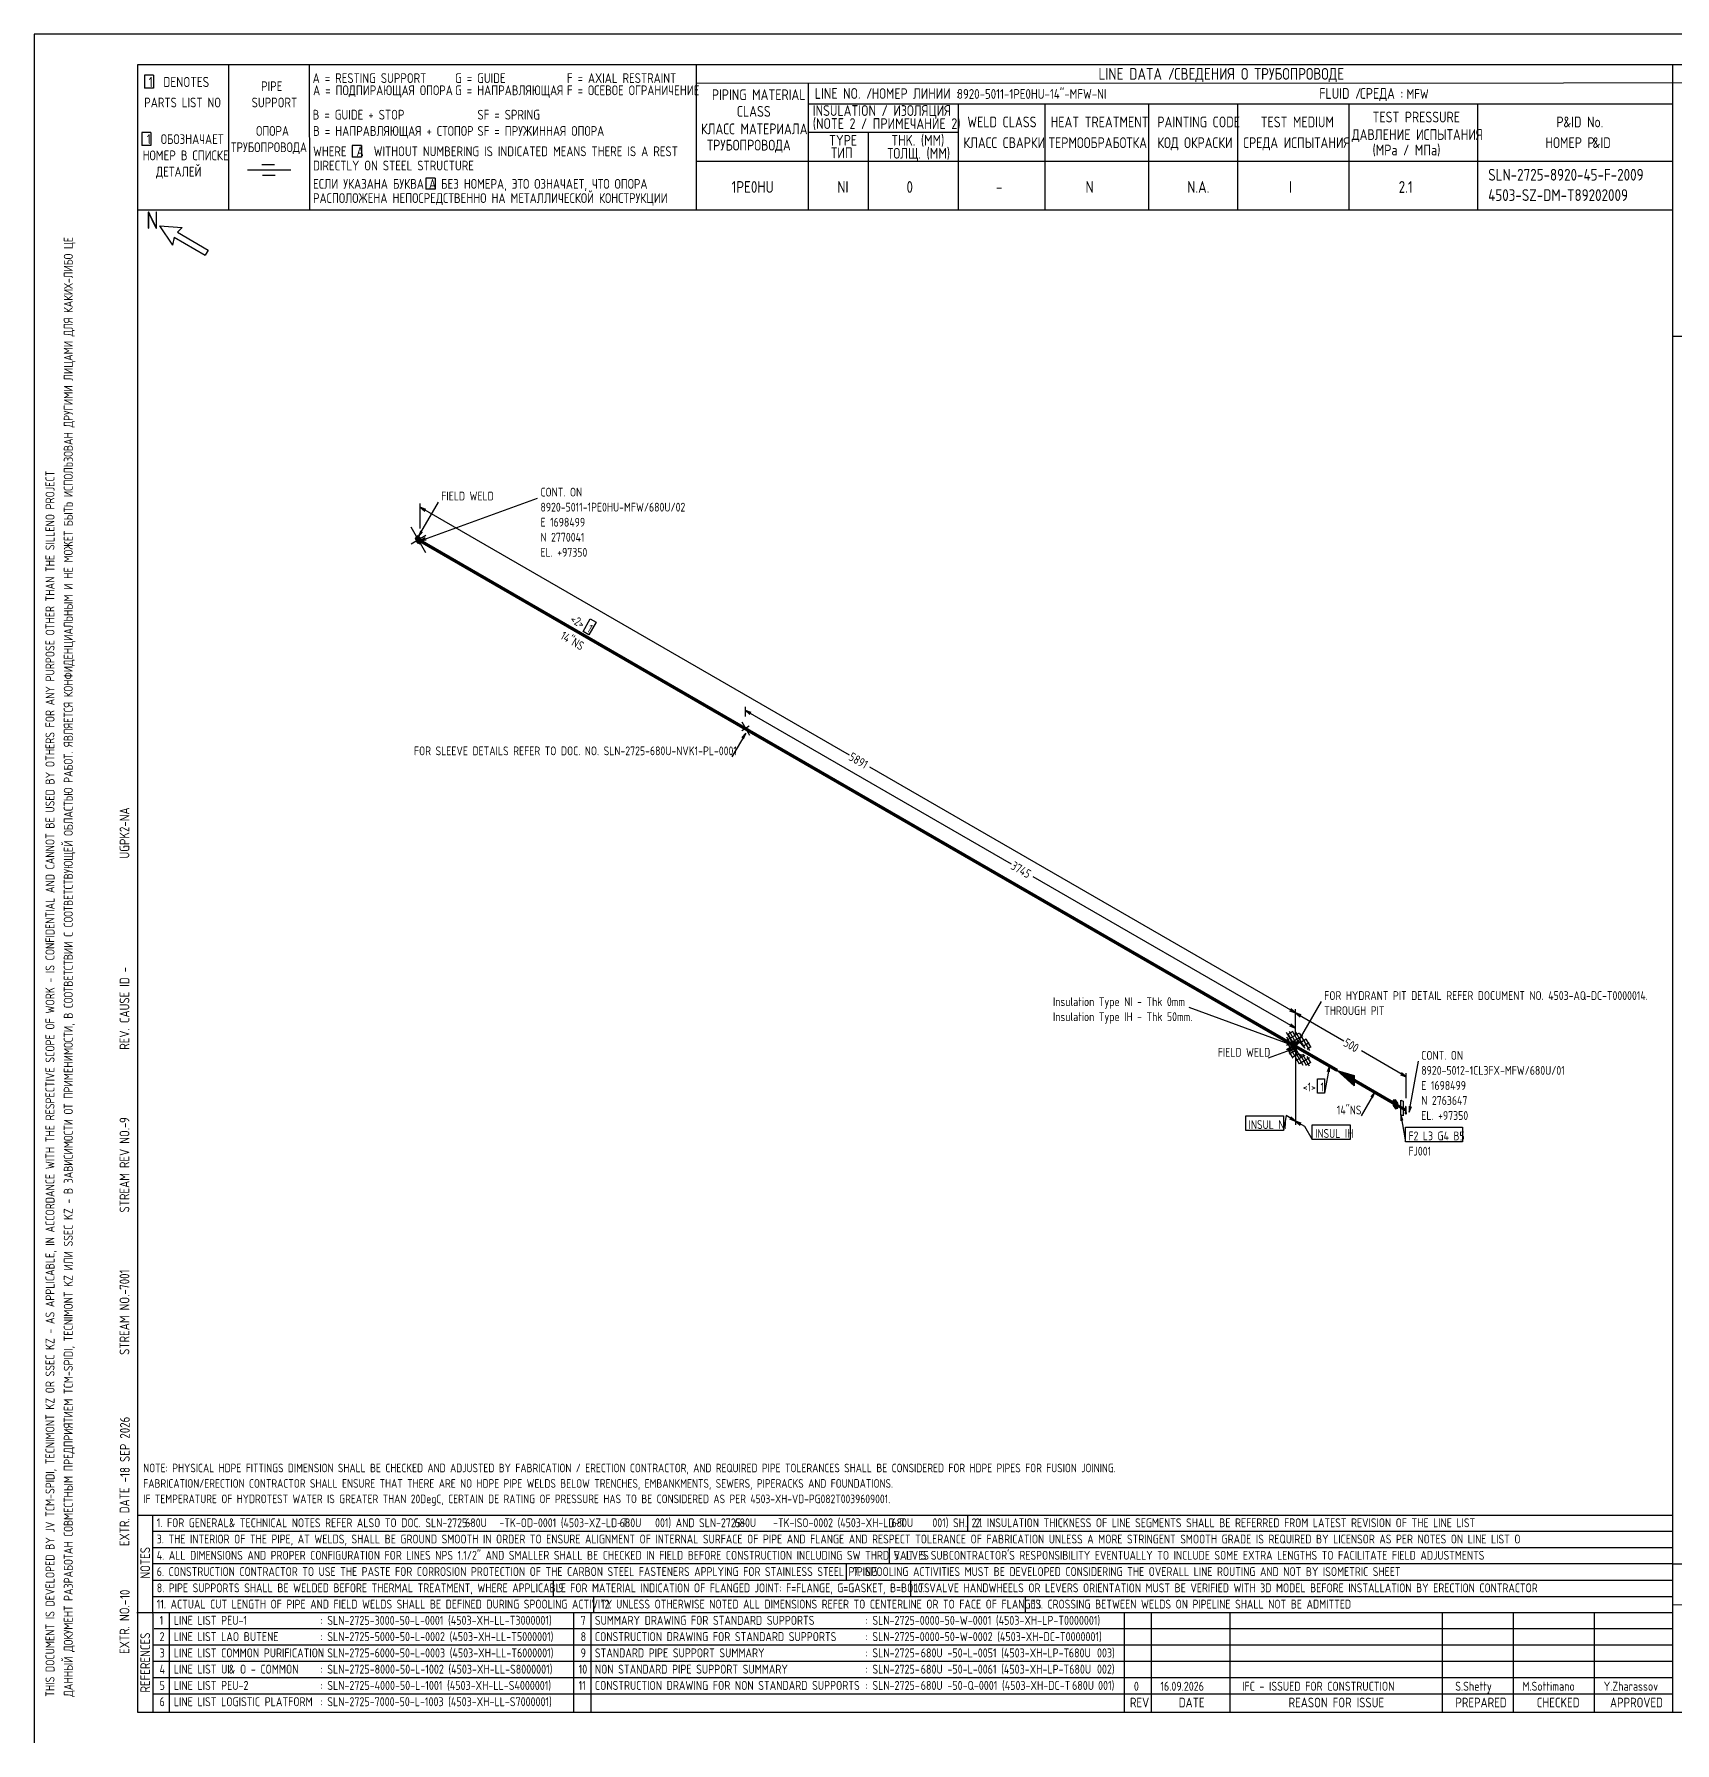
# Model space of a CAD drawing. Extents: x -1005 to 607, y -998 to 420.
# Drawn here: x 0 to 403.3, y 0 to 420 of the extents above; entities that cross this region are included whole.
import ezdxf

# ---------------------------------------------------------------- set-up
doc = ezdxf.new("R2010")
doc.units = 0
doc.styles.add('TTFN17', font='GOST type A')

msp = doc.modelspace()

# ---------------------------------------------------------------- linework, layer by layer
at = {"layer": 'GT_1', "flags": 128}
for points in [[(0, 420), (0, 0)], [(594, 420), (0, 420)], [(589.1, 412.5), (25.4, 412.5)], [(25.4, 412.5), (25.4, 7.5)], [(47.8, 412.5), (47.8, 376.7)], [(67.6, 412.5), (67.7, 376.7)], [(162.7, 412.5), (162.7, 376.7)], [(402.7, 412.5), (402.7, 7.5)], [(29.3, 409.9), (27.1, 409.9)], [(27.1, 409.9), (27.1, 406.7)], [(29.3, 409.9), (29.3, 406.7)], [(589.1, 408), (162.7, 407.9)], [(190.3, 407.8), (190.3, 376.7)], [(29.3, 406.7), (27.1, 406.7)], [(190.3, 402.9), (402.7, 402.9)], [(227.1, 402.9), (227.1, 376.7)], [(248.4, 402.9), (248.4, 376.8)], [(273.9, 402.9), (273.9, 376.7)], [(295.8, 402.9), (295.8, 376.7)], [(323.2, 402.9), (323.2, 376.7)], [(354.8, 402.9), (354.8, 376.8)], [(28.7, 395.8), (26.5, 395.8)], [(26.5, 395.8), (26.5, 392.6)], [(28.7, 395.8), (28.7, 392.6)], [(227.1, 395.8), (190.3, 395.8)], [(205, 395.8), (205, 376.7)], [(28.7, 392.6), (26.5, 392.6)], [(80.5, 392.6), (78.2, 392.6)], [(78.2, 392.6), (78.2, 389.8)], [(80.5, 392.6), (80.5, 389.8)], [(63.1, 386.6), (52.4, 386.6)], [(59.1, 387.9), (56, 387.9)], [(80.5, 389.8), (78.2, 389.8)], [(230.2, 388.7), (162.7, 388.7)], [(402.7, 388.7), (226.9, 388.7)], [(59.2, 385.3), (56.1, 385.3)], [(98.6, 384.6), (96.3, 384.6)], [(96.3, 384.6), (96.3, 381.9)], [(98.6, 384.6), (98.6, 381.9)], [(98.6, 381.9), (96.3, 381.9)], [(402.7, 376.7), (25.4, 376.7)], [(30.8, 372.9), (34, 368.1)], [(30.8, 372.9), (36.4, 372.5)], [(34.4, 370.1), (34, 368.1)], [(34.4, 370.1), (42, 365.7)], [(36.4, 372.5), (35.2, 371.3)], [(35.2, 371.3), (42.8, 366.9)], [(42.8, 366.9), (42, 365.7)], [(402.7, 345.75), (589, 345.75)], [(94.5, 296.52), (99.38, 305)], [(94.88, 295.48), (123.75, 305.98)], [(94.88, 298.48), (94.88, 304.62)], [(96.3, 303.2), (94.88, 303.73), (96, 302.75)], [(94.88, 303.73), (200.32, 242.82)], [(96.3, 292.55), (92.7, 298.85)], [(96.3, 296.75), (92.7, 294.65)], [(94.88, 294.65), (94.12, 295.02), (93.75, 296.07), (94.12, 296.75), (94.88, 296.3), (95.25, 295.25), (94.88, 294.65)], [(93.78, 296), (94.98, 296)], [(93.82, 296.2), (94.91, 296.2)], [(93.85, 295.8), (95.05, 295.8)], [(93.92, 295.6), (95.12, 295.6)], [(93.93, 296.4), (94.71, 296.4)], [(93.99, 295.4), (95.2, 295.4)], [(94.06, 295.2), (95.22, 295.2)], [(94.17, 295), (95.09, 295)], [(95.03, 297.95), (94.5, 296.52), (95.47, 297.65)], [(96.15, 296.23), (94.88, 295.48), (96.38, 295.7)], [(136.65, 276.27), (138.15, 275.45), (136.35, 272.38), (134.93, 273.2), (136.65, 276.27)], [(174.82, 252.28), (174.82, 254.68)], [(176.25, 253.25), (174.82, 253.78), (175.95, 252.8)], [(174.82, 253.78), (240.15, 216.05)], [(174.9, 248.22), (171.53, 242.38)], [(173.93, 250.93), (175.8, 247.7)], [(175.72, 249.88), (173.93, 248.75)], [(175.72, 249.88), (173.93, 248.75)], [(175.72, 249.88), (173.93, 248.75)], [(175.72, 249.88), (173.93, 248.75)], [(175.72, 249.88), (173.93, 248.75)], [(174.38, 246.8), (174.9, 248.22), (173.93, 247.1)], [(310.05, 179.45), (205.43, 239.82)], [(310.05, 175.7), (245.55, 212.9)], [(310.05, 171.2), (283.95, 180.72)], [(310.05, 171.2), (316.43, 182.22)], [(308.62, 179.97), (310.05, 179.45), (308.93, 180.43)], [(308.62, 176.22), (310.05, 175.7), (308.93, 176.68)], [(310.05, 174.2), (310.05, 180.35)], [(310.05, 174.2), (310.05, 180.35)], [(311.48, 178.93), (310.05, 179.45), (311.18, 178.47)], [(310.05, 179.45), (321.9, 172.55)], [(310.05, 174.2), (310.05, 176.6)], [(310.95, 174.43), (307.73, 172.62)], [(307.73, 172.55), (310.95, 166.93)], [(311.48, 168.28), (307.88, 174.57)], [(311.85, 173.75), (307.88, 171.43)], [(307.88, 173.53), (311.85, 166.55)], [(311.48, 172.47), (307.88, 170.38)], [(309.38, 174.88), (308.1, 174.12)], [(308.25, 174.2), (309.68, 171.72)], [(308.48, 174.95), (310.05, 172.25)], [(310.05, 170.38), (309.3, 170.75), (308.93, 171.8), (309.3, 172.47), (310.05, 172.03), (310.43, 170.97), (310.05, 170.38)], [(309.3, 174.88), (310.8, 172.25)], [(312, 169.18), (312, 169.18), (311.7, 169.03), (311.32, 169.03), (310.95, 169.25), (310.57, 169.55), (310.27, 169.93), (309.9, 170.45), (309.75, 170.97), (309.68, 171.43), (309.75, 171.88), (309.9, 172.18), (310.27, 172.32), (310.57, 172.32), (310.95, 172.18), (311.32, 171.95), (311.7, 171.5), (312.07, 170.97)], [(310.05, 174.8), (312.38, 170.75)], [(310.57, 172.62), (310.05, 171.2), (311.02, 172.32)], [(311.02, 174.35), (313.5, 170.15)], [(312.68, 172.93), (311.18, 172.03)], [(312.6, 173), (313.8, 170.9)], [(309.68, 170.6), (303.3, 168.28)], [(308.1, 170.53), (309.38, 168.28)], [(308.4, 169.85), (309.68, 170.6), (308.18, 170.38)], [(309.68, 171.28), (308.25, 170.3)], [(310.05, 170.15), (308.48, 169.25)], [(308.55, 171.43), (310.05, 171.2), (308.77, 171.95)], [(308.93, 171.8), (310.13, 171.8)], [(309, 171.6), (310.2, 171.6)], [(309.04, 172), (310.06, 172)], [(309.07, 171.4), (310.27, 171.4)], [(309.14, 171.2), (310.35, 171.2)], [(309.15, 172.2), (309.76, 172.2)], [(309.21, 171), (310.42, 171)], [(309.28, 170.8), (310.32, 170.8)], [(310.8, 169.25), (309.3, 168.5)], [(309.6, 170.6), (310.19, 170.6)], [(310.05, 169.7), (310.05, 151.93)], [(310.05, 169.7), (310.05, 151.93)], [(312.38, 168.95), (310.05, 167.6)], [(313.5, 168.35), (311.02, 166.93)], [(311.25, 169.03), (312.68, 166.55)], [(313.43, 172.1), (311.85, 171.2)], [(311.85, 169.1), (313.43, 166.4)], [(312.82, 168.72), (313.73, 167.15)], [(313.73, 171.05), (312.9, 170.45)], [(337.27, 163.7), (326.25, 170.07)], [(313.8, 167.22), (312.52, 166.47)], [(318.38, 166.4), (317.18, 159.72)], [(318.38, 164.9), (318.38, 166.4), (317.85, 164.97)], [(324.45, 162.88), (324.45, 161.53), (320.32, 165.28), (324.45, 164.07), (324.45, 161.68), (320.7, 165.05), (324.45, 164), (324.45, 161.9), (321.15, 164.82), (324.45, 163.78), (324.45, 162.05), (321.52, 164.53), (324.45, 163.62), (324.45, 162.2), (321.9, 164.38), (324.45, 163.47), (324.45, 162.35), (322.35, 164.07), (324.45, 163.32), (324.45, 162.57), (322.65, 163.93), (324.45, 163.1), (324.45, 162.72), (323.1, 163.62), (324.45, 162.95), (324.45, 162.88), (320.32, 165.28)], [(335.85, 164.22), (337.27, 163.7), (336.15, 164.68)], [(337.27, 158.45), (337.27, 164.6)], [(338.02, 155), (340.27, 167.53)], [(315.45, 163.25), (317.18, 163.25), (317.18, 159.72), (315.45, 159.72), (315.45, 163.25)], [(329.55, 159.95), (326.18, 154.1)], [(329.02, 158.53), (329.55, 159.95), (328.57, 158.82)], [(334.05, 156.65), (334.65, 155.82), (335.25, 155.97), (335.25, 157.25), (334.65, 158.07), (334.05, 157.93), (334.05, 156.65)], [(334.05, 157.8), (334.85, 157.8)], [(334.05, 157.6), (335, 157.6)], [(334.05, 157.4), (335.14, 157.4)], [(334.05, 157.2), (335.25, 157.2)], [(334.05, 157), (335.25, 157)], [(334.05, 156.8), (335.25, 156.8)], [(334.09, 156.6), (335.25, 156.6)], [(334.23, 156.4), (335.25, 156.4)], [(334.38, 156.2), (335.25, 156.2)], [(334.52, 156), (335.25, 156)], [(337.27, 155.68), (334.65, 157.18)], [(337.27, 155.45), (334.65, 156.95)], [(334.65, 156.8), (337.27, 155.3)], [(336.52, 155.9), (336.52, 154.1), (335.93, 154.4), (335.93, 158), (336.52, 157.7), (336.52, 155.9)], [(337.27, 154.55), (337.12, 154.62), (337.27, 156.35), (337.12, 156.43), (337.27, 154.55), (337.27, 156.35)], [(337.12, 156.43), (337.12, 154.62)], [(338.02, 156.5), (338.02, 155), (338.55, 156.43)], [(297.82, 154.1), (307.12, 154.1), (307.12, 150.5), (297.82, 150.5), (297.82, 154.1)], [(307.8, 154.18), (307.12, 150.5)], [(310.05, 152.82), (307.8, 154.18)], [(308.62, 153.35), (310.05, 152.82), (308.93, 153.8)], [(311.48, 152.3), (310.05, 152.82), (311.18, 151.85)], [(310.05, 152.82), (312.3, 151.55)], [(312.3, 151.55), (314.18, 148.32)], [(314.18, 151.93), (323.48, 151.93), (323.48, 148.32), (314.18, 148.32), (314.18, 151.93)], [(336.45, 152.97), (335.93, 154.4), (335.93, 152.9)], [(335.93, 154.4), (337.12, 147.72)], [(337.12, 151.32), (351.07, 151.32), (351.07, 147.72), (337.12, 147.72), (337.12, 151.32)], [(25.3, 56), (402.7, 56)], [(29.1, 56), (29.2, 7.5)], [(229.4, 56), (229.4, 52)], [(29.1, 52), (402.7, 52)], [(29.1, 48), (402.7, 48)], [(210.2, 48), (210.2, 44)], [(402.7, 44), (29.1, 44)], [(199.6, 44), (199.6, 40)], [(402.7, 44), (589.1, 44)], [(29.2, 40), (402.7, 40)], [(127.6, 40), (127.6, 36)], [(215.4, 40), (215.4, 36)], [(29.1, 36), (402.7, 36)], [(137.5, 36), (137.5, 32)], [(243.6, 36), (243.6, 32)], [(402.7, 34), (589.1, 33.9)], [(25.2, 32), (402.7, 32)], [(33.2, 32), (33.2, 7.6)], [(132.6, 32), (132.6, 7.6)], [(136.8, 32), (136.8, 7.6)], [(267.9, 32), (267.9, 7.5)], [(274.6, 32), (274.6, 7.5)], [(293.9, 32), (293.9, 7.5)], [(346.1, 32), (346.1, 7.5)], [(363.6, 32), (363.6, 7.5)], [(383.5, 32), (383.5, 7.5)], [(402.7, 28), (29.5, 28)], [(402.7, 24), (29.1, 24)], [(402.7, 20), (29.1, 20)], [(402.7, 16), (29.1, 16)], [(402.7, 12), (29.2, 12)], [(25.4, 7.5), (589.1, 7.5)], [(0, 0), (0, 0)]]:
    msp.add_lwpolyline(points, dxfattribs=at)
at = {"layer": 'GT_1', "const_width": 0.8, "flags": 128}
for points in [[(174.82, 249.28), (94.88, 295.48)], [(310.05, 171.2), (174.82, 249.28)], [(320.32, 165.28), (310.05, 171.2)], [(334.65, 156.95), (324.45, 162.88)]]:
    msp.add_lwpolyline(points, dxfattribs=at)

# ---------------------------------------------------------------- texts
at = {"layer": 'GT_1', "style": 'TTFN17'}
for s, height, p in [('LINE DATA /', 2.8875, (261.63, 408.8)), ('СВЕДЕНИЯ О ТРУБОПРОВОДЕ', 2.8875, (280.23, 408.8)), (' 1  DENOTES', 2.5025, (26.88, 407)), (' PIPE', 2.406, (54.56, 406)), ('A = RESTING SUPPORT', 2.4062, (68.46, 408)), ('A = ПОДПИРАЮЩАЯ ОПОРА', 2.4062, (68.56, 405)), ('G = GUIDE', 2.406, (103.46, 408)), ('G = НАПРАВЛЯЮЩАЯ', 2.4062, (103.46, 405)), ('F = AXIAL RESTRAINT', 2.4062, (130.96, 408)), ('F = ОСЕВОЕ ОГРАНИЧЕНИЕ', 2.4062, (130.96, 405)), ('PARTS LIST NO', 2.4062, (27.06, 402)), ('SUPPORT', 2.406, (53.46, 402)), ('PIPING MATERIAL', 2.6469, (166.6, 403.8)), ('LINE NO. /', 2.647, (191.9, 404.1)), ('НОМЕР ЛИНИИ :', 2.5987, (205.89, 404.1)), ('8920-5011-1PE0HU-14"-MFW-NI', 2.4062, (226.86, 404.1)), ('FLUID /', 2.647, (315.9, 404.1)), ('СРЕДА :', 2.647, (325.9, 404.1)), ('MFW', 2.406, (337.36, 404.1)), ('B = GUIDE + STOP', 2.4062, (68.46, 399)), ('SF = SPRING', 2.4062, (108.96, 399)), ('CLASS', 2.647, (172.7, 399.7)), ('(NOTE 2 / ПРИМЕЧАНИЕ 2)', 2.6469, (191.4, 396.7)), ('INSULATION / ИЗОЛЯЦИЯ', 2.6469, (191.4, 399.9)), ('WELD CLASS', 2.647, (229.4, 397.1)), ('HEAT TREATMENT', 2.6469, (249.9, 397.1)), ('PAINTING CODE', 2.6469, (276.1, 397.1)), ('TEST MEDIUM', 2.6469, (301.5, 397.1)), ('TEST PRESSURE', 2.6469, (329, 398.3)), ('P', 2.65, (374.2, 397.1)), ('&ID No.', 2.647, (375.91, 397.1)), (' 1  ОБОЗНАЧАЕТ', 2.4062, (26.46, 393)), ('ОПОРА', 2.406, (54.56, 395)), ('B = НАПРАВЛЯЮЩАЯ + СТОПОР', 2.4062, (68.56, 395)), ('SF = ПРУЖИННАЯ ОПОРА', 2.4062, (108.96, 395)), ('КЛАСС МАТЕРИАЛА', 2.6469, (163.9, 395.4)), ('TYPE', 2.647, (195.4, 392.6)), ('THK. (MM)', 2.647, (210.7, 392.6)), ('ДАВЛЕНИЕ ИСПЫТАНИЯ', 2.6469, (323.9, 394)), ('НОМЕР В СПИСКЕ', 2.4062, (26.66, 389)), ('ТРУБОПРОВОДА', 2.4062, (48.36, 391)), ('WHERE  A  WITHOUT NUMBERING IS INDICATED MEANS THERE IS A REST', 2.4062, (68.56, 390)), ('ТРУБОПРОВОДА', 2.6469, (165.4, 391.4)), ('ТИП', 2.647, (195.9, 389.5)), ('ТОЛЩ. (ММ)', 2.647, (209.7, 389.4)), ('КЛАСС СВАРКИ', 2.6469, (228.4, 392)), ('ТЕРМООБРАБОТКА', 2.6469, (249.4, 392)), ('КОД ОКРАСКИ', 2.6469, (276.1, 392)), ('СРЕДА ИСПЫТАНИЯ', 2.6469, (297.2, 392)), ('(MPa / МПа)', 2.6469, (329, 390.2)), ('НОМЕР P', 2.647, (371.5, 392)), ('&ID', 2.647, (383.1, 392)), ('ДЕТАЛЕЙ', 2.406, (29.96, 385)), ('DIRECTLY ON STEEL STRUCTURE', 2.4062, (68.56, 386.5)), ('SLN-2725-8920-45-F-2009', 2.8875, (357.43, 384)), ('ЕСЛИ УКАЗАНА БУКВА A БЕЗ НОМЕРА, ЭТО ОЗНАЧАЕТ, ЧТО ОПОРА', 2.4062, (68.56, 382)), ('1PE0HU', 2.888, (171.43, 381)), ('NI', 2.888, (197.43, 381)), ('0', 2.89, (214.43, 381)), ('-', 2.89, (236.43, 381)), ('N', 2.89, (258.43, 381)), ('N.A.', 2.888, (283.43, 381)), ('I', 2.89, (308.43, 381)), ('2.1', 2.888, (335.43, 381)), ('РАСПОЛОЖЕНА НЕПОСРЕДСТВЕННО НА МЕТАЛЛИЧЕСКОЙ КОНСТРУКЦИИ', 2.4062, (68.56, 378.5)), ('4503-SZ-DM-T89202009', 2.8875, (357.43, 379)), ('N', 4.33, (27.55, 372.1)), ('FIELD WELD', 2.166, (100.08, 305.38)), ('CONT. ON', 2.166, (124.45, 306.35)), ('8920-5011-1PE0HU-MFW/680U/02', 2.1656, (124.45, 302.65)), ('E 1698499', 2.166, (124.45, 298.95)), ('N 2770041', 2.166, (124.45, 295.26)), ('EL. +97350', 2.166, (124.45, 291.56)), ('FOR SLEEVE DETAILS REFER TO DOC. NO. SLN-2725-680U-NVK1-PL-0001', 2.1656, (93.36, 242.75)), ('Insulation Type NI - Thk 0mm', 2.1656, (250.44, 181.1)), ('THROUGH PIT', 2.1656, (317.12, 178.9)), ('FOR HYDRANT PIT DETAIL REFER DOCUMENT NO. 4503-AQ-DC-T0000014.', 2.1656, (317.12, 182.6)), ('Insulation Type IH - Thk 50mm.', 2.1656, (250.44, 177.4)), ('FIELD WELD', 2.166, (290.96, 168.65)), ('CONT. ON', 2.166, (340.98, 167.9)), ('8920-5012-1CL3FX-MFW/680U/01', 2.1656, (340.98, 164.2)), ('<1>', 2.166, (311.83, 160.1)), ('1', 2.17, (316.19, 160.1)), ('E 1698499', 2.166, (340.98, 160.5)), ('14"NS', 2.166, (320.21, 154.47)), ('N 2763647', 2.166, (340.98, 156.81)), ('INSUL NI', 2.166, (298.52, 150.88)), ('EL. +97350', 2.166, (340.98, 153.11)), ('INSUL IH', 2.166, (314.88, 148.7)), ('F2 L3 G4 B5', 2.1656, (337.82, 148.1)), ('FJ001', 2.166, (337.82, 144.35)), ('NOTE: PHYSICAL HDPE FITTINGS DIMENSION SHALL BE CHECKED AND ADJUSTED BY FABRICATION / ERECTION CONTRACTOR, AND REQUIRED PIPE TOLERANCES SHALL BE CONSIDERED FOR HDPE PIPES FOR FUSION JOINING.', 2.1175, (26.82, 66.5)), ('FABRICATION/ERECTION CONTRACTOR SHALL ENSURE THAT THERE ARE NO HDPE PIPE WELDS BELOW TRENCHES, EMBANKMENTS, SEWERS, PIPERACKS AND FOUNDATIONS.', 2.1175, (26.82, 62.7)), ('IF TEMPERATURE OF HYDROTEST WATER IS GREATER THAN 20DegC, CERTAIN DE RATING OF PRESSURE HAS TO BE CONSIDERED AS PER 4503-XH-VD-PG082T0039609001.', 2.1175, (26.82, 58.9)), ('1. FOR GENERAL', 2.1849, (30.13, 53)), ('& TECHNICAL NOTES REFER ALSO TO DOC. SLN-2725-      -TK-OD-0001 (4503-XZ-LD-T      001) AND SLN-2725-      -TK-ISO-0002 (4503-XH-LD-T      001) SH. 2.1', 2.18487, (47.87, 53)), ('680U', 2.185, (105.93, 53)), ('680U', 2.185, (143.93, 53)), ('680U', 2.185, (172.13, 53)), ('680U', 2.185, (210.73, 53)), ('2. INSULATION THICKNESS OF LINE SEGMENTS SHALL BE REFERRED FROM LATEST REVISION OF THE LINE LIST', 2.1849, (231.33, 53)), ('3. THE INTERIOR OF THE PIPE, AT WELDS, SHALL BE GROUND SMOOTH IN ORDER TO ENSURE ALIGNMENT OF INTERNAL SURFACE OF PIPE AND FLANGE AND RESPECT TOLERANCE OF FABRICATION UNLESS A MORE STRINGENT SMOOTH GRADE IS REQUIRED BY LICENSOR AS PER NOTES ON LINE LIST O', 2.18487, (30.13, 49)), ('4. ALL DIMENSIONS AND PROPER CONFIGURATION FOR LINES NPS 1.1/2" AND SMALLER SHALL BE CHECKED IN FIELD BEFORE CONSTRUCTION INCLUDING SW THRD VALVES', 2.18487, (30.13, 45)), ("5. IT IS SUBCONTRACTOR'S RESPONSIBILITY EVENTUALLY TO INCLUDE SOME EXTRA LENGTHS TO FACILITATE FIELD ADJUSTMENTS", 2.18487, (211.33, 45)), ('6. CONSTRUCTION CONTRACTOR TO USE THE PASTE FOR CORROSION PROTECTION OF THE CARBON STEEL FASTENERS APPLYING FOR STAINLESS STEEL PIPING', 2.18487, (30.13, 41)), ('7. SPOOLING ACTIVITIES MUST BE DEVELOPED CONSIDERING THE OVERALL LINE ROUTING AND NOT BY ISOMETRIC SHEET', 2.18487, (201.33, 41)), ('8. PIPE SUPPORTS SHALL BE WELDED BEFORE THERMAL TREATMENT, WHERE APPLICABLE', 2.1849, (30.13, 37)), ('9. FOR MATERIAL INDICATION OF FLANGED JOINT: F=FLANGE, G=GASKET, B=BOLTS', 2.1849, (128.83, 37)), ('10. VALVE HANDWHEELS OR LEVERS ORIENTATION MUST BE VERIFIED WITH 3D MODEL BEFORE INSTALLATION BY ERECTION CONTRACTOR', 2.18487, (216.33, 37)), ('11. ACTUAL CUT LENGTH OF PIPE AND FIELD WELDS SHALL BE DEFINED DURING SPOOLING ACTIVITY', 2.1849, (30.13, 33)), ('12. UNLESS OTHERWISE NOTED ALL DIMENSIONS REFER TO CENTERLINE OR TO FACE OF FLANGES', 2.1849, (139.33, 33)), ('13. CROSSING BETWEEN WELDS ON PIPELINE SHALL NOT BE ADMITTED', 2.1849, (245.33, 33)), ('1', 2.21, (30.83, 29)), ('LINE LIST PEU-1', 2.2138, (34.33, 29)), (': SLN-2725-3000-50-L-0001 (4503-XH-LL-T3000001)', 2.2138, (70.33, 29)), ('7', 2.21, (134.33, 29)), ('SUMMARY DRAWING FOR STANDARD SUPPORTS', 2.2138, (137.83, 29)), (': SLN-2725-0000-50-W-0001 (4503-XH-LP-T0000001)', 2.2138, (204.33, 29)), ('2', 2.21, (30.83, 25)), ('LINE LIST LAO BUTENE', 2.2138, (34.33, 25)), (': SLN-2725-5000-50-L-0002 (4503-XH-LL-T5000001)', 2.2138, (70.33, 25)), ('8', 2.21, (134.33, 25)), ('CONSTRUCTION DRAWING FOR STANDARD SUPPORTS', 2.2138, (137.83, 25)), (': SLN-2725-0000-50-W-0002 (4503-XH-DC-T0000001)', 2.2138, (204.33, 25)), ('3', 2.21, (30.83, 21)), ('LINE LIST COMMON PURIFICATION', 2.2138, (34.33, 21)), (': SLN-2725-6000-50-L-0003 (4503-XH-LL-T6000001)', 2.2138, (70.33, 21)), ('9', 2.21, (134.33, 21)), ('STANDARD PIPE SUPPORT SUMMARY', 2.2138, (137.83, 21)), (': SLN-2725-      -50-L-0051 (4503-XH-LP-T      003)', 2.2138, (204.33, 21)), ('680U', 2.214, (217.93, 21)), ('680U', 2.214, (254.33, 21)), ('4', 2.21, (30.83, 17)), ('LINE LIST UI', 2.2138, (34.33, 17)), ('& O - COMMON', 2.2138, (47.85, 17)), (': SLN-2725-8000-50-L-1002 (4503-XH-LL-S8000001)', 2.2138, (70.33, 17)), ('10', 2.214, (133.83, 17)), ('NON STANDARD PIPE SUPPORT SUMMARY', 2.2138, (137.83, 17)), (': SLN-2725-      -50-L-0061 (4503-XH-LP-T      002)', 2.2138, (204.33, 17)), ('680U', 2.214, (217.93, 17)), ('680U', 2.214, (254.43, 17)), ('5', 2.21, (30.83, 13)), ('LINE LIST PEU-2', 2.2138, (34.33, 13)), (': SLN-2725-4000-50-L-1001 (4503-XH-LL-S4000001)', 2.2138, (70.33, 13)), ('11', 2.214, (133.83, 13)), ('CONSTRUCTION DRAWING FOR NON STANDARD SUPPORTS', 2.2138, (137.83, 13)), (': SLN-2725-      -50-Q-0001 (4503-XH-DC-T      001)', 2.2138, (204.33, 13)), ('680U', 2.214, (217.93, 13)), ('680U', 2.214, (255.13, 13)), ('0', 2.21, (270.33, 12.8)), ('16.09.2026', 2.214, (276.83, 12.8)), ('IFC - ISSUED FOR CONSTRUCTION', 2.2138, (296.93, 12.8)), ('S.Shetty', 2.214, (349.33, 12.8)), ('M.Sottimano', 2.2138, (365.83, 12.8)), ('Y.Zharassov', 2.2138, (385.83, 12.8)), ('6', 2.21, (30.83, 9)), ('LINE LIST LOGISTIC PLATFORM', 2.2138, (34.33, 9)), (': SLN-2725-7000-50-L-1003 (4503-XH-LL-S7000001)', 2.2138, (70.33, 9)), ('REV', 2.406, (269.36, 8.7)), ('DATE', 2.406, (281.36, 8.7)), ('REASON FOR ISSUE', 2.4062, (308.36, 8.7)), ('PREPARED', 2.406, (349.36, 8.7)), ('CHECKED', 2.406, (369.36, 8.7)), ('APPROVED', 2.406, (387.36, 8.7))]:
    msp.add_text(s, height=height, dxfattribs=at).set_placement(p)
for s, height, rotation, p in [('ДАННЫЙ ДОКУМЕНТ РАЗРАБОТАН СОВМЕСТНЫМ ПРЕДПРИЯТИЕМ TCM-SPIDI, TECNIMONT KZ ИЛИ SSEC KZ - В ЗАВИСИМОСТИ ОТ ПРИМЕНИМОСТИ, В СООТВЕТСТВИИ С СООТВЕТСТВУЮЩЕЙ ОБЛАСТЬЮ РАБОТ. ЯВЛЯЕТСЯ КОНФИДЕНЦИАЛЬНЫМ И НЕ МОЖЕТ БЫТЬ ИСПОЛЬЗОВАН ДРУГИМИ ЛИЦАМИ ДЛЯ КАКИХ-ЛИБО ЦЕ', 2.21375, 90, (9.5, 11.33)), ('THIS DOCUMENT IS DEVELOPED BY JV TCM-SPIDI, TECNIMONT KZ OR SSEC KZ - AS APPLICABLE, IN ACCORDANCE WITH THE RESPECTIVE SCOPE OF WORK - IS CONFIDENTIAL AND CANNOT BE USED BY OTHERS FOR ANY PURPOSE OTHER THAN THE SILLENO PROJECT', 2.21375, 90, (5, 11.33)), ('14"NS', 2.166, -30, (129.13, 271.47)), ('<2>', 2.166, -30, (131.52, 275.6)), ('1', 2.17, -30, (135.7, 273.19)), ('5891', 2.166, -30, (200.03, 241.7)), ('UGPK2-NA', 2.406, 90, (23.4, 217.36)), ('3745', 2.166, -30, (239.87, 214.92)), ('REV. CAUSE ID -', 2.4062, 90, (23.4, 170.36)), ('500', 2.166, -30, (321.63, 171.45)), ('9', 2.41, 90, (23.4, 152.36)), ('STREAM REV NO.-', 2.4062, 90, (23.4, 130.36)), ('7001', 2.406, 90, (23.4, 111.36)), ('STREAM NO.-', 2.4062, 90, (23.4, 95.36)), ('18 SEP 2026', 2.4062, 90, (23.5, 65.36)), ('EXTR. DATE -', 2.4062, 90, (23.4, 48.36)), ('NOTES', 2.406, 90, (28.5, 40.36)), ('EXTR. NO.-', 2.406, 90, (23.4, 21.86)), ('10', 2.406, 90, (23.5, 35.36)), ('REFERENCES', 2.406, 90, (28.5, 12.36))]:
    msp.add_text(s, height=height, rotation=rotation, dxfattribs=at).set_placement(p)

doc.saveas('drawing.dxf')
